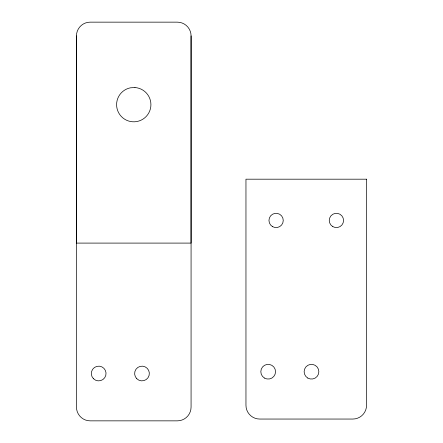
<?xml version="1.0" encoding="UTF-8"?>
<svg xmlns="http://www.w3.org/2000/svg" width="443" height="443" viewBox="0 0 443 443"><rect width="100%" height="100%" fill="white"/><g stroke="black" fill="none" stroke-linecap="round" stroke-linejoin="round"><path stroke-width="0.66" d="M76.451 35.9L76.451 243.096L191.071 243.096L191.071 35.9A13.75 13.75 0 0 0 177.316 22.15L90.206 22.15A13.75 13.75 0 0 0 76.451 35.9L76.456 407.1A13.75 13.75 0 0 0 90.206 420.85L177.322 420.85A13.75 13.75 0 0 0 191.071 407.1L191.071 35.9M134.954 87.537L130.48 87.808A17.161 17.161 0 0 0 119.881 114.748A17.161 17.161 0 0 0 148.77 112.971A17.161 17.161 0 0 0 134.954 87.537M366.549 179.188L245.959 179.188L245.959 405.301A13.75 13.75 0 0 0 259.709 419.05L352.794 419.05A13.75 13.75 0 0 0 366.549 405.301L366.549 179.188M136.787 378.721A7.365 7.365 0 0 0 149.103 375.415A7.365 7.365 0 0 0 140.088 366.4A7.365 7.365 0 0 0 136.787 378.721M93.473 378.721A7.365 7.365 0 0 0 105.794 375.42A7.365 7.365 0 0 0 96.773 366.4A7.365 7.365 0 0 0 93.473 378.721M264.499 378.078A7.365 7.365 0 0 0 275.54 371.705A7.365 7.365 0 0 0 264.499 365.325A7.365 7.365 0 0 0 264.499 378.078M332.826 226.633A7.149 7.149 0 0 0 343.552 220.442A7.149 7.149 0 0 0 332.826 214.251A7.149 7.149 0 0 0 332.826 226.633M272.528 226.633A7.149 7.149 0 0 0 283.254 220.442A7.149 7.149 0 0 0 272.528 214.251A7.149 7.149 0 0 0 272.528 226.633M307.807 378.078A7.365 7.365 0 0 0 318.849 371.705A7.365 7.365 0 0 0 307.807 365.325A7.365 7.365 0 0 0 307.807 378.078"/></g></svg>
